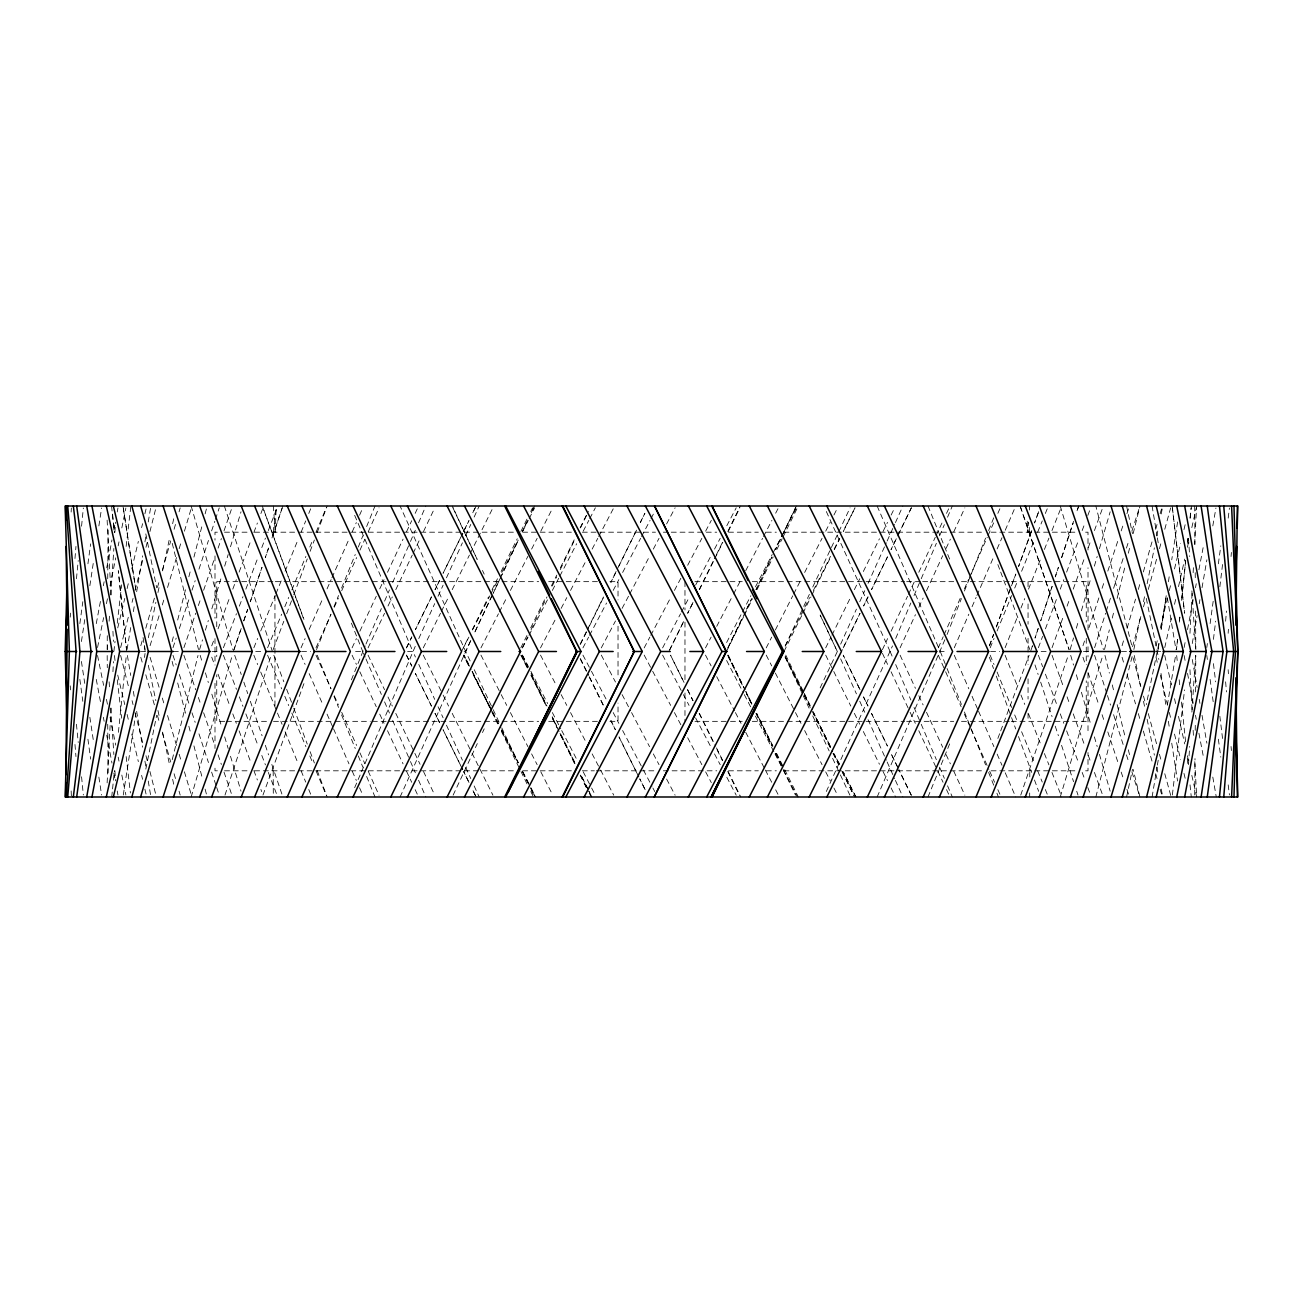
<?xml version="1.0" encoding="UTF-8"?>
<svg xmlns="http://www.w3.org/2000/svg" width="1303" height="1303" viewBox="0 0 1303 1303"><rect width="100%" height="100%" fill="white"/><g stroke="black" fill="none" stroke-linecap="round" stroke-linejoin="round"><path stroke-width="0.75" stroke-dasharray="5 3.75" d="M1029.679 796.996L1029.696 792.973M1029.777 776.865L1029.81 770.806M107.172 649.48L107.286 635.327M107.726 578.744L108.133 528.22M1194.704 794.977L1194.998 758.607M1195.226 730.315L1195.291 722.237M1195.519 691.926L1195.812 655.539M71.144 512.063L71.323 508.023M107.123 782.859L111.032 708.083M112.938 671.713L113.459 661.598M1189.965 633.307L1192.18 590.878M1193.141 572.685L1193.564 564.606M1194.607 544.393L1196.626 506.004M107.286 649.48L107.546 645.441M109.126 621.189L109.517 615.13M110.836 594.917L113.866 548.433M114.908 532.275L115.56 522.161M1188.483 764.666L1189.672 746.489M1191.903 712.122L1195.584 655.539M1228.143 633.307L1228.42 629.268M1029.386 510.027L1029.679 506.004M70.232 617.15L70.557 613.11M74.971 558.531L75.965 546.413M1225.618 621.189L1226.465 611.074M1231.042 556.511L1231.384 552.472M76.454 578.744L78.229 560.567M81.568 526.2L83.343 508.023M111.716 796.996L112.351 790.937M112.563 788.918L114.436 770.724M118.394 732.335L126.326 655.539M1187.945 538.334L1187.326 544.393L1188.075 538.334M1190.03 518.122L1191.072 508.023M1190.176 518.122L1191.447 506.004M113.85 651.5L115.039 641.402M117.254 623.209L121.651 584.803M126.13 546.413L130.87 506.004M1172.374 794.977L1184.557 689.89M1213.435 639.382L1215.65 621.189M1219.836 586.839L1222.784 562.587M1228.192 518.122L1229.429 508.023M273.19 532.194L276.171 508.007L275.259 532.194L273.321 506.004M79.858 623.6L82.822 601.677M87.936 563.792L90.624 543.872M1206.806 647.51L1207.36 643.519M1210.112 623.6L1213.402 599.673M1218.354 563.792L1220.813 545.859M81.421 641.532L84.744 619.609M89.858 585.731L93.474 561.805M98.881 525.923L101.601 507.991M1166.218 595.683L1161.006 629.577L1166.332 595.683M1168.465 581.741L1169.589 573.76M1177.586 521.949L1171.739 559.818M123.28 795.009L135.87 713.295M144.454 657.478L145.056 653.487M1158.856 643.519L1146.298 704.597M1161.168 629.577L1166.038 597.686M127.075 649.513L130.707 627.574M133.362 611.628L134.356 605.651M136.668 591.709L142.63 555.827M144.942 541.869L146.262 533.904M148.249 521.949L150.578 507.991M1152.096 796.996L1157.064 767.109M1157.39 765.105L1158.383 759.128M1167.325 705.314L1175.599 655.49M1192.261 643.519L1197.131 615.619M1199.232 603.664L1199.916 599.673M1202.017 587.718L1206.887 559.818M1212.8 525.923L1215.943 507.991M96.275 623.6L100.754 599.673M103.377 585.731L104.126 581.741M106.748 567.782L111.977 539.882M113.85 529.914L115.348 521.949M117.221 511.981L117.954 507.991M1184.134 647.51L1185.649 639.545M1187.538 629.577L1193.222 599.673M1195.503 587.718L1196.252 583.728M1198.907 569.786L1203.467 545.859M145.822 769.096L156.669 715.282M1133.854 649.513L1140.695 615.619M1143.513 601.677L1145.125 593.696M1147.129 583.728L1154.377 547.846M1156.787 535.891L1157.992 529.914M1161.201 513.968L1162.813 506.004M97.546 647.51L103.621 617.622M106.455 603.664L107.66 597.686M110.087 585.731L115.755 557.814M118.182 545.859L118.996 541.869M121.83 527.927L125.87 507.991M148.314 637.737L155.855 602.344M157.956 592.507L159.634 584.64M162.582 570.877L169.716 537.455M172.647 523.692L174.325 515.825M1126.574 796.996L1132.454 769.47M1164.752 647.575L1171.413 618.078M1174.524 604.315L1175.86 598.403M1178.515 586.611L1184.72 559.085M1187.391 547.293L1189.167 539.426M1191.822 527.617L1196.268 507.958M117.742 627.899L124.762 598.403M127.108 588.581L128.508 582.685M131.782 568.922L138.346 541.396M141.62 527.617L142.564 523.692M144.894 513.854L146.294 507.958M1156.07 645.604L1157.96 637.737M1160.322 627.899L1167.423 598.403M1169.312 590.552L1171.202 582.685M1174.508 568.922L1180.665 543.351M1183.971 529.588L1185.86 521.721M172.24 759.649L198.023 655.425M1104.488 649.529L1109.358 629.87M1112.273 618.078L1114.212 610.211M1117.143 598.403L1125.401 564.981M1128.333 553.189L1130.271 545.322M1133.187 533.53L1140.011 506.004M120.625 647.575L128.574 616.107M132.059 602.344L133.053 598.403M135.04 590.552L143.493 557.114M145.969 547.293L147.956 539.426M149.943 531.559L155.904 507.958M172.094 641.662L174.113 633.795M177.68 620.033L185.808 588.581M188.854 576.789L190.889 568.922M193.935 557.114L202.584 523.692M205.125 513.854L207.161 506.004M1095.839 796.996L1132.437 655.425L1140.825 686.42M1140.825 616.58L1132.323 647.624L1095.839 506.004M1143.497 606.872L1145.614 599.119M1148.285 589.412L1156.787 558.384M1159.458 548.677L1161.054 542.862M1164.768 529.279L1170.631 507.942M140.789 645.685L143.021 637.916M145.789 628.225L154.666 597.181M157.435 587.474L159.65 579.721M162.435 570.014L170.742 540.924M174.081 529.279L175.742 523.464M179.065 511.818L180.172 507.942M1122.095 645.685L1123.772 639.854M1127.128 628.225L1135.516 599.119M1138.317 589.412L1140.548 581.659M1143.35 571.952L1152.846 538.97M1155.647 529.279L1157.878 521.509M1160.126 513.757L1161.804 507.942M191.166 796.996L232.292 655.376M1070.154 649.562L1073.525 637.916M1076.343 628.225L1078.591 620.456M1081.409 610.765L1090.986 577.783M1094.373 566.137L1097.191 556.43M1099.439 548.677L1110.156 511.818M150.089 645.685L159.406 614.641M162.305 604.934L164.634 597.181M167.55 587.474L176.85 556.43M179.179 548.677L181.492 540.924M184.407 531.217L191.378 507.942M199.587 649.562L202.502 639.854M205.418 630.163L208.333 620.456M211.835 608.827L221.754 575.845M224.67 566.137L228.172 554.492M230.501 546.739L241.006 511.818M1060.251 796.996L1102.827 655.376M1094.601 647.672L1105.628 613.208M1106.247 611.302L1110.531 597.898M1113.593 588.321L1124 555.778M1126.444 548.123L1128.903 540.452M1131.965 530.891L1139.311 507.909M173.006 647.672L176.182 638.095M179.342 628.518L188.837 599.803M191.997 590.243L195.173 580.666M198.968 569.183L208.464 540.452M211.623 530.891L214.8 521.314M215.418 519.392L219.23 507.909M224.996 795.091L271.171 655.328M1031.227 649.578L1032.481 645.751L1030.592 651.5M1055.235 576.838L1058.411 567.261L1055.332 576.838M1061.57 557.684L1073.574 521.314M1078.64 506.004L1076.734 511.737L1078.803 506.004M1061.668 557.684L1073.086 523.22M1082.956 645.751L1085.497 638.095M1098.885 597.898L1088.054 630.44L1088.005 567.799M1102.061 588.321L1104.618 580.666M1107.811 571.089L1118.642 538.546M1121.183 530.891L1123.74 523.22M1126.916 513.659L1128.838 507.909M234.068 649.578L241.218 628.518M243.824 620.863L247.717 609.381M250.323 601.725L262.017 567.261L250.241 601.725M282.832 506.004L271.773 538.546L282.898 506.004M1020.754 795.091L1068.281 655.328M233.286 651.5L241.12 628.518M243.71 620.863L247.651 609.381M183.902 647.672L195.743 613.208M198.365 605.553L201.004 597.898M203.626 590.243L214.8 557.684M218.09 548.123L221.38 538.546M224.002 530.891L231.901 507.909M1052.042 647.721L1063.671 615.602M1067.076 606.156L1069.812 598.582M1073.232 589.135L1084.862 557.016M1088.282 547.569L1091.018 540.012M1094.439 530.565L1102.647 507.893M989.514 645.832L993.668 634.496M996.437 626.938L1015.835 574.02L1011.568 585.356M303.941 683.619L262.945 795.107L260.893 789.439M989.335 645.832L993.505 634.496M996.274 626.938L1010.867 587.246M211.721 645.832L214.539 638.275M218.041 628.828L229.996 596.693M232.797 589.135L236.315 579.688M239.117 572.131L251.056 540.012M253.873 532.455L257.391 523.008M260.893 513.561L263.011 507.893L303.941 619.381M1038.377 647.721L1042.612 636.385M1045.446 628.828L1056.733 598.582M1060.267 589.135L1063.802 579.688M1066.62 572.131L1078.623 540.012M1082.158 530.565L1084.992 523.008M1087.81 515.451L1090.644 507.893M273.158 649.611L283.81 621.27M286.66 613.713L293.061 596.693M293.761 594.803L307.264 558.906M310.114 551.348L314.381 540.012M317.215 532.455L327.167 506.004M997.854 738.426L999.987 732.758M1000.704 730.869L1029.142 655.279M223.416 647.721L236.446 613.713M239.345 606.156L242.961 596.693M245.86 589.135L258.173 557.016M261.805 547.569L265.421 538.123M268.32 530.565L277.018 507.893M351.403 679.84L365.166 645.897M877.147 796.996L946.304 636.385M947.069 634.496L961.419 598.582M964.432 591.025L970.491 575.91M971.24 574.02L985.589 538.123M988.619 530.565L993.912 517.34M1005.102 647.721L1017.952 615.602M1020.966 608.045L1024.744 598.582M1028.523 589.135L1041.374 557.016M1044.403 549.459L1048.931 538.123M1051.961 530.565L1061.017 507.893M253.857 647.77L257.668 638.437M260.714 630.978L275.21 595.536M275.975 593.679L282.067 578.744M285.113 571.284L298.078 539.572M301.14 532.113L305.716 520.923M308.762 513.463L311.042 507.861M316.515 649.627L330.946 614.185M333.975 606.726L338.536 595.536M341.581 588.076L355.247 554.492M358.292 547.032L362.853 535.842M366.648 526.51L375.003 506.004M927.997 796.996L946.988 750.365M947.753 748.508L950.034 742.905M990.199 647.77L994.026 638.437M997.088 630.978L1011.633 595.536M1014.695 588.076L1017.757 580.617M1021.601 571.284L1034.615 539.572M1037.677 532.113L1042.27 520.923M1045.332 513.463L1047.628 507.861M267.604 647.77L281.676 614.185M284.803 606.726L288.712 597.409M291.839 589.933L305.912 556.365M309.821 547.032L312.948 539.572M316.075 532.113L326.222 507.861M354.66 787.68L415.413 645.979M826.33 791.475L892.506 645.897M895.698 638.437L910.846 602.996M914.038 595.536L920.423 580.617M921.221 578.744L936.368 543.302M939.561 535.842L944.349 524.653M947.542 517.193L952.33 506.004M365.98 644.04L381.356 608.599M384.58 601.139L389.45 589.933M392.675 582.474L409.679 543.302M410.478 541.445L415.331 530.24M418.572 522.78L425.853 506.004M954.268 647.77L968.829 614.185M972.054 606.726L976.11 597.409M976.908 595.536L993.896 556.365M997.137 548.905L1001.991 537.716M1005.232 530.24L1014.939 507.861M301.042 647.819L305.097 638.6M309.169 629.398L322.981 598.093M327.053 588.875L331.109 579.672M331.923 577.832L348.992 539.149M352.25 531.787L356.322 522.568M359.563 515.206L362.82 507.844M938.29 647.819L943.193 636.76M944.007 634.919L961.142 596.253M964.399 588.875L968.471 579.672M969.302 577.832L987.234 537.308M988.049 535.468L994.58 520.728M997.837 513.366L1000.297 507.844M315.994 647.819L330.929 614.658M334.236 607.296L338.389 598.093M341.695 590.715L356.631 557.57M359.937 550.192L364.921 539.149M368.228 531.787L379.01 507.844M400.086 796.996L470.692 640.587M840.663 644.138L856.429 609.136M859.752 601.774L864.736 590.715M868.059 583.353L886.317 542.83M887.148 540.989L894.607 524.409M895.438 522.568L902.914 506.004M418.768 638.6L434.713 603.615M438.069 596.253L443.101 585.194M446.457 577.832L462.402 542.83M465.757 535.468L470.79 524.409M474.145 517.047L479.195 506.004M900.096 647.819L915.439 614.658M918.843 607.296L923.11 598.093M926.514 590.715L942.704 555.729M946.108 548.351L950.376 539.149M953.78 531.787L964.855 507.844M352.087 647.819L356.403 638.6M359.856 631.238L376.274 596.253M379.727 588.875L384.043 579.672M387.512 572.294L403.05 539.149M406.52 531.787L411.699 520.728M415.152 513.366L417.742 507.844M453.118 795.156L477.305 743.59M482.485 732.547L484.211 728.849M785.139 645.979L809.358 594.396M812.763 587.034L850.061 507.844M882.408 649.66L887.604 638.6M891.073 631.238L907.539 596.253M908.403 594.396L915.325 579.672M918.794 572.294L935.261 537.308M936.124 535.468L943.046 520.728M946.515 513.366L949.121 507.844M470.806 640.587L465.66 651.5L470.823 662.413M500.889 576.936L493.153 593.305L518.105 540.55L501.753 575.112M820.141 687.87L837.34 651.5L820.255 615.13M368.065 647.868L384.532 613.306M388.001 606.025L392.333 596.937M395.786 589.656L412.253 555.111M413.116 553.286L420.055 538.742M423.524 531.461L434.779 507.812M728.051 647.868L751.717 598.761L746.326 609.674M756.098 589.656L771.881 556.918L755.984 589.656M795.53 507.812L775.366 549.654L782.354 535.093M727.872 647.868L742.808 616.938M783.233 533.285L796.41 506.004M522.259 647.868L527.552 636.955M531.087 629.675L546.983 596.937M552.277 586.024L556.69 576.936M560.225 569.655L575.242 538.742M580.535 527.829L588.484 511.46M843.22 647.868L860.029 613.306L841.477 651.5M406.487 647.868L411.846 636.955M462.744 533.285L443.069 573.287L460.936 536.917M463.575 531.461L468.999 520.548L461.832 535.093M476.132 506.004L472.5 513.268L475.237 507.812M669.791 649.676L684.075 620.586L668.895 651.5M693.001 602.393L687.642 613.306L693.163 602.393M699.255 589.656L715.314 556.918M716.21 555.111L722.465 542.374M727.823 531.461L740.316 506.004M406.389 647.868L411.748 636.955M580.47 644.219L588.516 627.851M589.412 626.043L603.729 596.937M615.358 573.287L610.879 582.392L616.091 571.48M618.941 566.023L636.825 529.637L617.003 569.655M640.408 522.373L644.887 513.268L640.376 522.373M825.695 647.868L831.07 636.955M831.966 635.131L850.794 596.937M854.377 589.656L859.752 578.744M863.335 571.48L879.46 538.742M883.043 531.461L887.522 522.373M891.105 515.092L894.689 507.812M461.523 651.5L468.705 636.955M472.305 629.675L488.495 596.937M492.078 589.656L497.485 578.744M501.085 571.48L517.258 538.742M520.858 531.461L527.145 518.724M530.744 511.46L532.552 507.812M520.809 647.868L527.096 635.131M530.696 627.851L545.973 596.937M551.364 586.024L556.772 575.112M560.355 567.831L574.737 538.742M580.144 527.829L586.431 515.092M580.144 644.219L586.431 631.499M587.327 629.675L603.517 596.937M699.45 589.656L713.832 560.567M714.728 558.743L722.807 542.374M728.198 531.461L739.892 507.812M726.455 651.5L743.524 616.938M744.42 615.13L752.515 598.761M757.01 589.656L773.184 556.918M776.767 549.654L782.158 538.742M783.07 536.917L797.436 507.812M783.999 651.5L801.964 615.13M802.876 613.306L810.955 596.937M811.867 595.113L830.744 556.918M834.327 549.654L839.718 538.742M843.318 531.461L855.012 507.812L843.236 531.152M423.263 647.868L440.447 613.306M441.359 611.482L448.59 596.937M452.206 589.656L469.406 555.111M470.302 553.286L492.925 507.812M785.302 646.109L809.635 597.605M813.365 590.422L830.5 556.3M834.181 549.1L839.572 538.334M463.379 647.9L468.868 637.134M472.517 629.952L489.879 595.813M490.791 594.021L498.104 579.64M501.769 572.457L518.219 540.126M522.796 531.152L528.269 520.369M529.181 518.578L534.67 507.795M766.213 647.9L771.702 637.134M775.366 629.952L792.761 595.813M793.674 594.021L800.987 579.64M804.651 572.457L822.046 538.334M825.711 531.152L830.288 522.161M833.936 514.978L837.601 507.795M480.937 647.9L498.446 613.778M499.358 611.987L506.737 597.605M510.418 590.422L527.927 556.3M531.608 549.1L537.145 538.334M540.826 531.152L552.798 507.795M726.618 642.526L741.505 613.778M742.433 611.987L750.805 595.813M755.463 586.839L772.207 554.492M773.151 552.7L780.595 538.334M781.523 536.527L796.41 507.795M522.454 647.9L528.057 637.134M528.985 635.327L547.683 599.413M552.358 590.422L558.906 577.848M559.85 576.056L576.675 543.726M583.223 531.152L588.826 520.369M589.754 518.578L595.373 507.795M705.477 647.9L711.096 637.134M716.715 626.352L732.612 595.813M733.556 594.021L741.032 579.64M745.723 570.665L762.564 538.334M763.493 536.527L771.913 520.369M775.66 513.187L778.461 507.795M540.501 647.9L556.462 617.361M561.153 608.387L566.789 597.605M570.551 590.422L586.513 559.883M592.148 549.1L597.784 538.334M598.729 536.527L613.762 507.795M582.93 647.9L588.598 637.134M589.559 635.327L606.563 602.996M613.192 590.422L618.86 579.64M622.639 572.457L640.604 538.334M641.548 536.527L650.067 520.369M651.011 518.578L654.79 511.379M644.171 647.9L649.839 637.134M650.783 635.327L670.654 597.605M674.433 590.422L681.046 577.848M687.675 565.274L701.861 538.334M705.64 531.152L711.324 520.369M662.608 647.9L680.541 613.778M681.485 611.987L689.043 597.605M695.639 585.031L710.754 556.3M714.516 549.1L720.184 538.334M726.797 525.76L736.228 507.795M601.286 647.9L615.488 620.961M622.101 608.387L628.73 595.813M629.675 594.021L649.562 556.3M653.34 549.1L659.025 538.334M666.599 523.953L675.117 507.795M217.373 532.194L214.995 532.194L214.995 540.11M224.523 532.194L247.261 532.194M254.606 532.194L515.141 532.194M522.633 532.194L572.522 532.194M582.327 532.194L655.474 532.194M663.357 532.194L669.351 532.194M671.273 532.194L716.748 532.194M728.524 532.194L758.346 532.194M766.327 532.194L776.36 532.194M783.966 532.194L983.553 532.194M991.111 532.194L1076.506 532.194M1085.627 532.194L1088.005 532.194L1088.005 549.996M272.93 581.659L216.738 581.659L216.738 628.225M275.259 581.659L370.361 581.659M372.365 581.659L386.356 581.659M388.359 581.659L538.676 581.659M548.693 581.659L598.272 581.659M609.918 581.659L618.029 581.659L618.029 599.885M694.955 581.659L742.254 581.659M752.287 581.659L904.64 581.659M906.644 581.659L921.889 581.659M922.638 581.659L953.731 581.659M961.484 581.659L1009.271 581.659M1011.291 581.659L1086.262 581.659L1086.262 622.15M141.245 651.5L145.35 651.5M173.364 651.5L179.716 651.5M212.063 651.5L218.171 651.5M255.697 651.5L261.854 651.5M301.547 651.5L310.537 651.5M355.589 651.5L362.739 651.5L365.166 657.103M407.595 651.5L412.888 651.5L415.413 657.021M464.177 651.5L465.66 651.5L400.086 506.004M826.33 511.525L890.112 651.5L892.246 651.5M877.147 506.004L940.261 651.5L947.411 651.5M990.606 651.5L999.694 651.5M1041.146 651.5L1047.303 651.5M1083.412 651.5L1089.113 651.5M1121.476 651.5L1127.73 651.5M1155.81 651.5L1161.755 651.5M224.767 721.341L216.738 721.341L216.738 674.775M226.494 721.341L268.923 721.341M273.467 721.341L333.161 721.341M335.18 721.341L370.361 721.341M372.365 721.341L386.356 721.341M388.359 721.341L538.676 721.341M548.693 721.341L598.272 721.341M609.918 721.341L618.029 721.341L618.029 703.115M694.955 721.341L728.524 721.341M730.478 721.341L742.254 721.341M752.287 721.341L904.64 721.341M906.644 721.341L953.731 721.341M961.484 721.341L1009.271 721.341M1011.291 721.341L1086.262 721.341L1086.262 680.85M217.373 770.806L214.995 770.806L214.995 764.714M224.523 770.806L247.261 770.806M254.606 770.806L515.141 770.806M522.633 770.806L572.522 770.806M582.327 770.806L594.363 770.806M596.318 770.806L655.474 770.806M663.357 770.806L716.748 770.806M728.524 770.806L758.346 770.806M766.327 770.806L776.36 770.806M783.966 770.806L983.553 770.806M991.111 770.806L1076.506 770.806M1085.627 770.806L1088.005 770.806L1088.005 752.515M662.608 655.1L682.43 692.821M683.375 694.613L689.043 705.395M695.639 717.969L710.754 746.7M714.516 753.9L720.184 764.666M726.797 777.239L736.228 795.205M644.171 655.1L651.728 669.465M652.673 671.257L670.654 705.395M674.433 712.578L681.046 725.152M687.675 737.726L701.861 764.666M705.64 771.848L711.324 782.631M601.286 655.1L615.488 682.039M622.101 694.613L630.619 710.786M631.58 712.578L649.562 746.7M653.34 753.9L659.025 764.666M666.599 779.047L675.117 795.205M582.93 655.1L590.503 669.465M591.448 671.257L606.563 700.004M613.192 712.578L618.86 723.36M622.639 730.543L642.493 768.265M643.438 770.057L651.956 786.23M652.901 788.022L654.79 791.621M705.477 655.1L711.096 665.866M716.715 676.648L734.485 710.786M735.429 712.578L741.032 723.36M745.723 732.335L764.438 768.265M765.366 770.057L771.913 782.631M775.66 789.813L778.461 795.205M540.501 655.1L556.462 685.639M561.153 694.613L566.789 705.395M570.551 712.578L586.513 743.117M592.148 753.9L599.673 768.265M600.602 770.057L613.762 795.205M522.454 655.1L529.93 669.465M530.858 671.257L547.683 703.587M552.358 712.578L560.779 728.735M561.707 730.543L576.675 759.274M583.223 771.848L590.699 786.23M591.627 788.022L595.373 795.205M726.618 660.474L743.361 692.821M744.29 694.613L750.805 707.187M755.463 716.161L774.08 752.092M775.008 753.9L782.451 768.265M783.38 770.057L797.387 796.996M480.937 655.1L500.287 692.821M501.199 694.613L506.737 705.395M510.418 712.578L527.927 746.7M531.608 753.9L537.145 764.666M540.826 771.848L552.798 795.205M766.213 655.1L771.702 665.866M775.366 673.048L794.586 710.786M795.498 712.578L800.987 723.36M804.651 730.543L822.046 764.666M825.711 771.848L830.288 780.839M833.936 788.022L837.601 795.205M492.632 712.578L498.104 723.36M501.769 730.543L518.219 762.874L501.639 730.543M522.796 771.848L530.093 786.23M531.021 788.022L534.67 795.205M492.518 712.578L497.99 723.36M522.617 771.848L529.914 786.23M530.826 788.022L535.386 796.996L530.81 787.908M785.139 656.891L803.283 692.821L785.302 656.891M804.195 694.613L809.635 705.395L804.309 694.613M830.5 746.7L813.267 712.578L830.565 746.7M468.657 664.237L464.096 655.132L471.165 669.693M472.321 671.501L491.508 709.695M492.42 711.519L500.645 727.888M501.557 729.713L518.008 762.45M522.584 771.539L529.898 786.084M520.825 655.132L527.21 667.869M530.858 675.149L546.348 706.063L531.217 675.149M559.101 731.52L551.804 716.976L557.065 727.888M560.013 733.345L574.59 762.45M588.256 789.732L580.975 775.171L588.288 789.732M590.992 795.188L589.168 791.54L591.904 796.996M727.611 655.132L744.844 689.694M745.739 691.518L752.092 704.239L745.967 691.518M772.956 746.082L756.62 713.344L772.565 746.082M776.572 753.346L783.836 767.907M784.732 769.715L798.348 796.996M580.161 658.781L588.288 675.149M589.184 676.957L604.527 707.887M610.846 720.608L615.358 729.713L611.026 720.608M618.974 736.977L638.828 776.995L619.12 736.977M531.38 675.149L546.739 706.063M552.163 716.976L556.674 726.064L552.277 716.976M574.737 762.45L560.29 733.345L575.242 764.258M423.263 655.132L442.254 693.326M443.167 695.15L448.59 706.063M452.206 713.344L471.214 751.538M472.109 753.346L492.925 795.188M785.302 656.956L803.299 693.326M804.195 695.15L811.411 709.695M812.306 711.519L832.112 751.538M833.008 753.346L838.415 764.258M842.015 771.539L853.726 795.188M684.042 682.414L670.524 655.132L683.928 682.414M687.642 689.694L693.049 700.607M699.353 713.344L715.559 746.082M716.471 747.889L722.774 760.626M728.165 771.539L740.788 796.996M580.486 658.781L588.565 675.149M589.461 676.957L603.843 706.063M825.695 655.132L832.861 669.693M833.757 671.501L850.794 706.063M854.377 713.344L859.752 724.256M863.335 731.52L879.46 764.258M883.043 771.539L887.522 780.627M891.105 787.908L895.584 796.996M728.475 656.956L742.791 686.062L727.872 655.132M756.229 713.344L772.337 746.082M775.92 753.346L783.07 767.907M687.512 689.694L692.887 700.607M699.157 713.344L713.474 742.433M717.041 749.714L722.416 760.626M727.791 771.539L739.42 795.188M406.389 655.132L411.748 666.045M475.237 795.188L472.566 789.732L476.132 796.996M560.632 735.169L574.884 764.258M580.226 775.171L586.464 787.908M406.487 655.132L411.846 666.045M728.23 655.132L745.072 689.694M776.116 753.346L783.201 767.907M472.044 671.501L490.742 709.695M491.622 711.519L497.86 724.256M501.411 731.52L520.092 769.715M520.988 771.539L527.21 784.276M530.777 791.54L533.448 796.996M863.531 696.975L867.993 706.063L863.547 696.975M871.479 713.344L887.457 746.082L871.495 713.344M785.758 655.132L803.414 691.518M804.293 693.326L812.241 709.695M813.121 711.519L832.552 751.538M833.431 753.346L838.725 764.258M842.259 771.539L854.621 796.996M522.259 655.132L527.552 666.045M531.087 673.325L546.983 706.063M580.535 775.171L588.484 791.54M589.363 793.364L591.139 796.996M755.984 713.344L771.799 746.082M775.318 753.346L782.337 767.907M783.217 769.715L795.53 795.188M368.065 655.132L384.532 689.694M388.001 696.975L392.333 706.063M395.786 713.344L413.996 751.538M414.859 753.346L420.055 764.258M423.524 771.539L434.779 795.188M820.157 615.13L837.34 651.5M474.259 669.693L492.322 707.887M493.185 709.695L500.922 726.064M501.785 727.888L518.138 762.45M522.438 771.539L527.601 782.451M531.038 789.732L534.474 796.996M882.408 653.34L887.604 664.4M891.073 671.762L909.266 710.444M910.129 712.285L915.325 723.328M918.794 730.706L936.987 769.373M937.851 771.213L943.046 782.272M946.515 789.634L949.121 795.156M452.939 507.844L477.191 559.41L452.255 506.004M352.087 655.181L356.403 664.4M359.856 671.762L376.274 706.747M379.727 714.125L384.043 723.328M387.512 730.706L403.05 763.851M406.52 771.213L411.699 782.272M415.152 789.634L417.742 795.156M785.106 657.021L802.371 693.864M803.251 695.704L809.293 708.604M812.746 715.966L829.164 750.951M832.617 758.33L839.523 773.054M840.386 774.91L849.882 795.156M482.468 570.453L484.195 574.151M900.096 655.181L915.439 688.342M918.843 695.704L923.11 704.907M926.514 712.285L942.704 747.27M946.108 754.649L950.376 763.851M953.78 771.213L964.855 795.156M418.768 664.4L434.713 699.385M438.069 706.747L443.101 717.806M446.457 725.168L462.402 760.17M465.757 767.532L470.79 778.591M474.145 785.953L479.195 796.996M840.663 658.862L856.429 693.864M859.752 701.226L864.736 712.285M868.059 719.647L886.317 760.17M887.148 762.011L894.607 778.591M895.438 780.432L902.914 796.996M315.994 655.181L330.929 688.342M334.236 695.704L338.389 704.907M341.695 712.285L356.631 745.43M359.937 752.808L364.921 763.851M368.228 771.213L379.01 795.156M938.29 655.181L944.822 669.921M945.636 671.762L961.142 706.747M964.399 714.125L970.116 727.009M970.93 728.849L988.863 769.373M989.694 771.213L994.58 782.272M997.837 789.634L1000.297 795.156M301.042 655.181L305.097 664.4M309.169 673.602L322.981 704.907M327.053 714.125L332.737 727.009M333.552 728.849L348.992 763.851M352.25 771.213L356.322 780.432M359.563 787.794L362.82 795.156M954.268 655.23L968.829 688.815M972.054 696.274L977.722 709.321M978.537 711.194L993.896 746.635M997.137 754.095L1001.991 765.284M1005.232 772.76L1015.737 796.996M365.98 658.96L381.356 694.401M384.58 701.861L389.45 713.067M392.675 720.526L409.679 759.698M410.478 761.555L415.331 772.76M418.572 780.22L425.853 796.996M890.112 651.5L892.506 657.103M895.698 664.563L910.846 700.004M914.038 707.464L920.423 722.383M921.221 724.256L936.368 759.698M939.561 767.158L944.349 778.347M947.542 785.807L952.33 796.996M354.66 515.32L412.888 651.5M267.604 655.23L281.676 688.815M284.803 696.274L288.712 705.591M291.839 713.067L305.912 746.635M309.821 755.968L312.948 763.428M316.075 770.887L326.222 795.139M990.199 655.23L994.026 664.563M997.088 672.022L1011.633 707.464M1014.695 714.924L1017.757 722.383M1021.601 731.716L1034.615 763.428M1037.677 770.887L1042.27 782.077M1045.332 789.537L1047.628 795.139M253.857 655.23L257.668 664.563M260.714 672.022L276.725 711.194M277.49 713.067L282.067 724.256M285.113 731.716L298.078 763.428M301.14 770.887L305.716 782.077M308.762 789.537L311.042 795.139M927.997 506.004L946.988 552.635M947.753 554.492L950.034 560.095M317.264 655.23L330.946 688.815M333.975 696.274L338.536 707.464M341.581 714.924L355.247 748.508M358.292 755.968L362.853 767.158M366.648 776.49L375.003 796.996M1005.102 655.279L1017.952 687.398M1020.966 694.955L1024.744 704.418M1028.523 713.865L1041.374 745.984M1044.403 753.541L1048.931 764.877M1051.961 772.435L1061.782 796.996M940.261 651.5L946.304 666.615M947.069 668.504L961.419 704.418M964.432 711.975L970.491 727.09M971.24 728.98L985.589 764.877M988.619 772.435L993.912 785.66M996.925 793.218L998.44 796.996M351.403 623.16L362.739 651.5M223.416 655.279L236.446 689.287M239.345 696.844L242.961 706.307M245.86 713.865L258.173 745.984M261.805 755.431L265.421 764.877M268.32 772.435L277.018 795.107M997.854 564.574L999.987 570.242M1000.704 572.131L1029.842 649.611M273.858 655.279L283.81 681.73M286.66 689.287L293.061 706.307M293.761 708.197L307.264 744.094M310.114 751.652L314.381 762.988M317.215 770.545L327.167 796.996M1038.377 655.279L1042.612 666.615M1045.446 674.172L1056.733 704.418M1060.267 713.865L1063.802 723.312M1066.62 730.869L1078.623 762.988M1082.158 772.435L1084.992 779.992M1087.81 787.549L1090.644 795.107M211.721 657.168L214.539 664.725M218.041 674.172L229.996 706.307M232.797 713.865L236.315 723.312M239.117 730.869L251.056 762.988M253.873 770.545L257.391 779.992M989.335 657.168L993.505 668.504M996.274 676.062L1010.867 715.754M1011.568 717.644L1015.737 728.98M1018.506 736.537L1031.715 772.435M1034.484 779.992L1038.654 791.328M262.261 506.004L303.794 619.381M1052.042 655.279L1063.671 687.398M1067.076 696.844L1069.812 704.418M1073.232 713.865L1084.862 745.984M1088.282 755.431L1091.018 762.988M1094.439 772.435L1103.332 796.996M183.902 655.328L195.743 689.792M198.365 697.447L201.004 705.102M203.626 712.757L214.8 745.316M218.09 754.877L221.38 764.454M224.002 772.109L231.901 795.091M1020.102 506.004L1069.063 649.578L1020.168 506.004M234.719 655.328L241.234 674.482M243.84 682.137L247.733 693.619M250.339 701.275L262.066 735.739M265.323 745.316L268.581 754.877M271.822 764.454L282.898 796.996M1082.956 657.249L1085.497 664.905M1088.054 672.56L1098.885 705.102M1102.061 714.679L1104.618 722.334M1107.811 731.911L1118.642 764.454M1121.183 772.109L1123.74 779.78M1126.916 789.341L1128.838 795.091M1034.989 664.905L1038.149 674.482M1040.674 682.137L1052.058 716.601M1055.235 726.162L1058.394 735.739M1061.554 745.316L1073.574 781.686M1076.734 791.263L1078.004 795.091M224.36 506.004L272.408 651.5M173.006 655.328L176.182 664.905M179.342 674.482L188.837 703.197M191.997 712.757L195.173 722.334M198.968 733.817L208.464 762.548M211.623 772.109L216.054 785.514M216.689 787.435L219.23 795.091M1094.601 655.328L1106.85 693.619M1107.469 695.541L1110.531 705.102M1113.593 714.679L1124 747.222M1126.444 754.877L1128.903 762.548M1131.965 772.109L1139.913 796.996L1133.187 769.47M1060.251 506.004L1103.413 649.562M200.173 655.376L202.502 663.146M205.418 672.837L208.333 682.544M211.835 694.173L221.754 727.155M224.67 736.863L228.172 748.508M230.501 756.261L241.006 791.182M150.089 657.315L159.406 688.359M162.305 698.066L164.634 705.819M167.55 715.526L176.85 746.57M179.179 754.323L181.492 762.076M184.407 771.783L191.378 795.058M1070.708 655.376L1073.525 665.084M1076.343 674.775L1078.591 682.544M1081.409 692.235L1090.986 725.217M1094.373 736.863L1097.191 746.57M1099.439 754.323L1110.156 791.182M191.166 506.004L232.846 649.562M1122.095 657.315L1123.772 663.146M1127.128 674.775L1135.516 703.881M1138.317 713.588L1140.548 721.341M1143.35 731.048L1152.846 764.03M1155.647 773.721L1157.878 781.491M1160.126 789.243L1161.804 795.058M140.789 657.315L143.021 665.084M145.789 674.775L154.666 705.819M157.435 715.526L159.65 723.279M162.435 732.986L170.742 762.076M174.081 773.721L175.742 779.536M179.065 791.182L180.172 795.058M1143.497 696.128L1145.614 703.881M1148.285 713.588L1156.787 744.616M1159.458 754.323L1161.054 760.138M1164.768 773.721L1171.153 796.996M172.094 661.338L174.113 669.205M177.68 682.967L185.808 714.419M188.854 726.211L190.889 734.078M193.935 745.886L202.584 779.308M205.125 789.146L207.161 796.996M120.625 655.425L128.574 686.893M132.059 700.656L133.053 704.597M135.04 712.448L143.493 745.886M145.969 755.707L147.956 763.574M149.943 771.441L155.904 795.042M1104.977 655.425L1109.358 673.13M1112.273 684.922L1114.212 692.789M1117.143 704.597L1125.401 738.019M1128.333 749.811L1130.271 757.678M172.24 543.351L198.512 649.529M1156.07 657.396L1157.96 665.263M1160.322 675.101L1167.423 704.597M1169.312 712.448L1171.202 720.315M1174.508 734.078L1180.665 759.649M1183.971 773.412L1185.86 781.279M117.742 675.101L124.762 704.597M127.108 714.419L128.508 720.315M131.782 734.078L138.346 761.604M141.62 775.383L142.564 779.308M144.894 789.146L146.294 795.042M1164.752 655.425L1171.413 684.922M1174.524 698.685L1175.86 704.597M1178.515 716.389L1184.72 743.915M1187.391 755.707L1189.167 763.574M1191.822 775.383L1196.708 796.996L1194.607 758.607M1126.574 506.004L1132.454 533.53M1146.298 598.403L1158.856 659.481M148.314 665.263L155.855 700.656M157.956 710.493L159.634 718.36M162.582 732.123L169.716 765.545M172.647 779.308L174.325 787.175M97.546 655.49L103.621 685.378M106.455 699.336L107.66 705.314M110.087 717.269L115.755 745.186M118.182 757.141L118.996 761.131M121.83 775.073L125.87 795.009M1134.261 655.49L1140.695 687.381M1143.513 701.323L1145.125 709.304M1147.129 719.272L1154.377 755.154M1156.787 767.109L1157.992 773.086M1161.201 789.032L1162.423 795.009M145.822 533.904L156.669 587.718M1184.134 655.49L1185.649 663.455M1187.538 673.423L1193.222 703.327M1195.503 715.282L1196.252 719.272M1198.907 733.214L1203.467 757.141M96.275 679.4L100.754 703.327M103.377 717.269L104.126 721.259M106.748 735.218L111.977 763.118M113.85 773.086L115.348 781.051M117.221 791.019L117.954 795.009M1192.261 659.481L1197.131 687.381M1199.232 699.336L1199.916 703.327M1202.017 715.282L1206.887 743.182M1212.8 777.077L1216.285 796.996M1152.096 506.004L1157.064 535.891M1157.39 537.895L1158.383 543.872M1167.325 597.686L1175.925 649.513M127.401 655.49L130.707 675.426M133.362 691.372L134.356 697.349M136.668 711.291L142.63 747.173M144.942 761.131L146.262 769.096M148.249 781.051L150.578 795.009M1161.006 673.423L1166.218 707.317M1168.368 721.259L1169.589 729.24M1171.739 743.182L1177.57 781.051M144.454 645.522L145.056 649.513M143.053 637.542L145.17 651.5M81.421 661.468L84.744 683.391M89.858 717.269L93.474 741.195M98.881 777.077L101.601 795.009M1206.806 655.49L1207.36 659.481M1210.112 679.4L1213.402 703.327M1218.354 739.208L1220.813 757.141M79.858 679.4L82.822 701.323M87.936 739.208L90.624 759.128M1029.81 532.194L1028.572 522.112L1027.741 532.194L1027.204 520.092M1213.435 663.618L1215.65 681.811M1219.836 716.161L1222.784 740.413M1228.192 784.878L1229.429 794.977M1172.13 506.004L1184.655 613.11M114.452 655.539L115.153 661.598M117.27 679.791L121.716 718.197M126.179 756.587L130.398 792.957M1172.439 508.023L1184.574 613.11M111.553 506.004L114.289 532.275M126.7 651.5L118.296 570.665L126.505 649.48M1176.674 655.539L1177.505 663.618M1179.182 679.791L1179.801 685.85M1181.479 702.024L1185.649 742.433M1187.31 758.607L1187.945 764.666M1190.03 784.878L1191.284 796.996M112.563 514.082L114.436 532.275M76.454 724.256L78.229 742.433M81.568 776.8L83.343 794.977M1225.618 681.811L1226.465 691.926M1231.042 746.489L1231.384 750.528M70.232 685.85L70.557 689.89M74.971 744.469L75.965 756.587M1228.143 669.693L1228.42 673.732M1188.483 538.334L1189.672 556.511M1191.903 590.878L1195.714 649.48M109.126 681.811L109.517 687.87M110.836 708.083L113.866 754.567M114.908 770.724L115.56 780.839M1189.965 669.693L1192.18 712.122M1193.141 730.315L1193.564 738.394M107.123 520.141L111.032 594.917M112.938 631.287L113.459 641.402M71.144 790.937L71.404 796.996M1194.688 506.004L1194.998 544.393M1195.226 572.685L1195.291 580.763M1195.519 611.074L1195.828 649.48M107.188 655.539L107.286 667.673M107.726 724.256L108.133 774.78M273.19 770.806L273.304 794.993M1088.005 646.744L1088.005 656.907M1088.005 673.179L1088.005 734.208M1086.262 638.34L1086.262 664.66M1028.051 581.659L1028.051 589.754M1028.051 603.924L1028.051 624.17M1028.051 638.34L1028.051 664.66M1028.051 678.83L1028.051 699.076M1028.051 713.246L1028.051 721.341M684.971 581.659L684.971 609.999M684.971 622.15L684.971 680.85M684.971 693.001L684.971 721.341M618.029 626.189L618.029 676.811M274.949 595.829L274.949 707.171M216.738 646.435L216.738 656.565M214.995 555.925L214.995 618.274M214.995 638.6L214.995 665.051M214.995 683.358L214.995 748.443M1177.537 639.382L1176.495 649.48L1177.521 639.382M1179.834 617.15L1179.199 623.209L1179.85 617.15M1185.665 560.567L1181.495 600.976L1185.746 560.567M1159.035 643.519L1157.83 651.5L1159.035 643.519M1038.182 628.518L1035.022 638.095L1038.182 628.518M1052.075 586.399L1040.706 620.863L1052.14 586.399M268.516 548.123L265.275 557.684L268.532 548.123M1031.748 530.565L1018.588 566.463L1031.715 530.565M1038.67 511.672L1034.517 523.008L1038.67 511.672M492.29 595.113L474.243 633.307L492.241 595.113M527.536 520.548L522.373 531.461L527.585 520.548M534.409 506.004L530.972 513.268L534.474 506.004M867.993 596.937L863.58 606.025L868.01 596.937M887.457 556.918L871.528 589.656L887.473 556.918M896.317 538.742L891.008 549.654L896.317 538.742M911.351 507.812L897.197 536.917L911.351 507.812M431.488 596.937L415.413 629.675L431.423 596.937M439.534 580.568L435.039 589.656L439.469 580.568M468.868 665.866L463.379 655.1L468.819 665.866M491.703 710.786L472.517 673.048L491.606 710.786M839.572 764.666L834.132 753.9L839.621 764.666M855.908 796.996L843.204 771.848L855.908 796.996M645.148 789.732L639.74 778.819L645.164 789.732M527.764 667.869L521.444 655.132L527.65 667.869M751.75 704.239L746.375 693.326L751.587 704.239M431.423 706.063L415.331 673.325L431.488 706.063M439.469 722.432L435.007 713.344L439.534 722.432M462.728 769.715L443.053 729.713L462.744 769.715M468.982 782.451L463.624 771.539L468.999 782.451M860.029 689.694L843.22 655.132L860.013 689.694M898.076 767.907L890.91 753.346L897.979 767.907M911.351 795.188L898.842 769.715L911.22 795.188M135.854 589.705L122.971 506.004L135.756 589.705"/><path stroke-width="1.5" d="M65.639 796.996L65.801 782.859M65.916 774.78L67.17 629.268M1235.895 625.228L1237.361 506.004M67.105 724.256L65.183 651.5L67.105 578.744M1233.99 796.996L1237.817 651.5L1233.99 506.004M1237.198 528.22L1237.85 506.004L65.15 506.004L69.368 651.5L65.15 796.996L1237.85 796.996L1235.912 730.315M1235.912 572.685L1236.677 546.413M65.801 665.654L65.801 637.346M66.144 629.268L67.088 607.035M1231.596 796.996L1237.817 651.5L1231.596 506.004M66.274 796.996L76.079 651.5L66.274 506.004M1223.761 796.996L1235.57 651.5L1223.761 506.004M67.723 796.996L79.923 651.5L67.723 506.004M1219.461 796.996L1233.632 651.5L1219.461 506.004M73.326 796.996L91.031 651.5L73.326 506.004M1207.262 796.996L1226.921 651.5L1207.262 506.004M76.682 796.996L96.731 651.5L76.682 506.004M1201.105 796.996L1223.077 651.5L1201.105 506.004M86.715 796.996L112.123 651.5L86.715 506.004M1184.671 796.996L1211.969 651.5L1184.671 506.004M91.959 796.996L119.632 651.5L91.959 506.004M1176.723 796.996L1206.269 651.5L1176.723 506.004M106.292 796.996L139.128 651.5L106.292 506.004M1156.233 796.996L1190.877 651.5L1156.233 506.004M113.345 796.996L148.347 651.5L113.345 506.004M1146.591 796.996L1183.368 651.5L1146.591 506.004M131.847 796.996L171.752 651.5L131.847 506.004M1122.258 796.996L1163.872 651.5L1122.258 506.004M140.643 796.996L182.583 651.5L140.643 506.004M1111.036 796.996L1154.653 651.5L1111.036 506.004M163.087 796.996L209.62 651.5L163.087 506.004M1083.135 796.996L1131.248 651.5L1083.135 506.004M173.527 796.996L221.966 651.5L173.527 506.004M1070.447 796.996L1120.417 651.5L1070.447 506.004M199.668 796.996L252.326 651.5L199.668 506.004M1039.289 796.996L1093.38 651.5L1039.289 506.004M211.656 796.996L266.04 651.5L211.656 506.004M1025.266 796.996L1081.034 651.5L1025.266 506.004M241.218 796.996L299.413 651.5L241.218 506.004M991.192 796.996L1050.674 651.5L991.192 506.004M254.606 796.996L314.332 651.5L254.606 506.004M975.996 796.996L1036.96 651.5L975.996 506.004M287.263 796.996L350.36 651.5L287.263 506.004M939.365 796.996L1003.587 651.5L939.365 506.004M301.889 796.996L366.338 651.5L301.889 506.004M923.159 796.996L988.668 651.5L923.159 506.004M337.298 796.996L404.598 651.5L337.298 506.004M353.015 796.996L421.455 651.5L353.015 506.004M884.395 796.996L952.64 651.5L884.395 506.004M867.342 796.996L936.662 651.5L867.342 506.004M538.22 731.52L576.887 651.5L551.283 598.761M390.77 796.996L461.555 651.5L390.77 506.004M711.861 796.996L770.154 676.957M508.268 791.54L515.369 776.995M517.144 773.363L576.545 651.5L504.652 506.004M712.073 796.996L783.364 651.5L711.096 796.996L783.999 651.5L712.073 506.004M407.416 796.996L479.097 651.5L407.416 506.004M508.3 791.54L512.763 782.451M517.242 773.363L577.196 651.5L504.652 796.996M562.684 796.996L634.284 651.5L562.684 506.004M826.868 796.996L898.402 651.5L826.868 506.004M562.212 796.996L634.284 651.5L562.212 506.004M809.179 796.996L881.545 651.5L809.179 506.004M447.092 796.996L520.581 651.5L447.092 506.004M464.487 796.996L538.628 651.5L464.487 506.004M767.418 796.996L841.445 651.5L767.418 506.004M749.274 796.996L823.903 651.5L749.274 506.004M505.662 796.996L581.04 651.5L505.662 506.004M523.594 796.996L599.38 651.5L523.594 506.004M706.698 796.996L782.419 651.5L706.698 506.004M688.31 796.996L764.372 651.5L688.31 506.004M565.828 796.996L642.281 651.5L565.828 506.004M584.119 796.996L660.719 651.5L584.119 506.004M645.376 796.996L721.96 651.5L645.376 506.004M626.938 796.996L703.62 651.5L626.938 506.004M65.183 651.5L66.453 651.5M67.43 651.5L68.652 651.5M69.368 651.5L76.714 651.5M79.923 651.5L92.399 651.5M96.731 651.5L113.1 651.5M119.632 651.5L139.991 651.5M148.347 651.5L173.364 651.5M182.583 651.5L210.418 651.5M221.966 651.5L251.902 651.5M266.04 651.5L300.358 651.5M314.332 651.5L345.979 651.5M366.338 651.5L394.956 651.5M421.455 651.5L446.734 651.5M479.097 651.5L500.759 651.5M519.001 651.5L520.581 651.5M538.628 651.5L556.446 651.5M575.763 651.5L581.04 651.5M599.38 651.5L613.159 651.5M632.704 651.5L642.281 651.5M660.719 651.5L670.296 651.5M689.841 651.5L703.62 651.5M721.96 651.5L727.237 651.5M746.554 651.5L764.372 651.5M782.419 651.5L783.999 651.5M802.241 651.5L823.903 651.5M856.266 651.5L881.545 651.5M908.044 651.5L936.662 651.5M957.021 651.5L988.668 651.5M1002.642 651.5L1036.96 651.5M1051.098 651.5L1081.034 651.5M1092.582 651.5L1120.417 651.5M1129.636 651.5L1154.653 651.5M1163.009 651.5L1183.368 651.5M1189.9 651.5L1206.269 651.5M1210.601 651.5L1223.077 651.5M1226.286 651.5L1233.632 651.5M1234.348 651.5L1235.57 651.5M1236.547 651.5L1237.817 651.5M711.861 506.004L748.069 580.568M752.482 589.656L756.896 598.761M538.139 571.48L549.638 595.113M66.144 673.732L67.088 695.965M1235.895 677.772L1237.361 796.996M65.639 506.004L65.801 520.141M66.127 546.413L67.105 625.228M726.113 651.5L654.236 796.996L726.455 651.5L654.546 506.004L726.113 651.5"/></g></svg>
